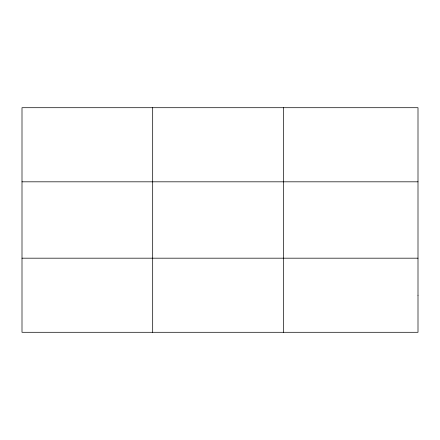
<?xml version="1.0" encoding="UTF-8"?>
<svg xmlns="http://www.w3.org/2000/svg" width="440" height="440" viewBox="0 0 440 440"><rect width="100%" height="100%" fill="white"/><g stroke="black" fill="none" stroke-linecap="round" stroke-linejoin="round"><path stroke-width="0.66" d="M152.68 332.293L152.68 107.707M283.36 332.293L283.36 107.707M22 181.819L418 181.819M22 258.181L418 258.181M418 295.24L418 332.293L22 332.293L22 107.707L418 107.707L418 295.24"/></g></svg>
